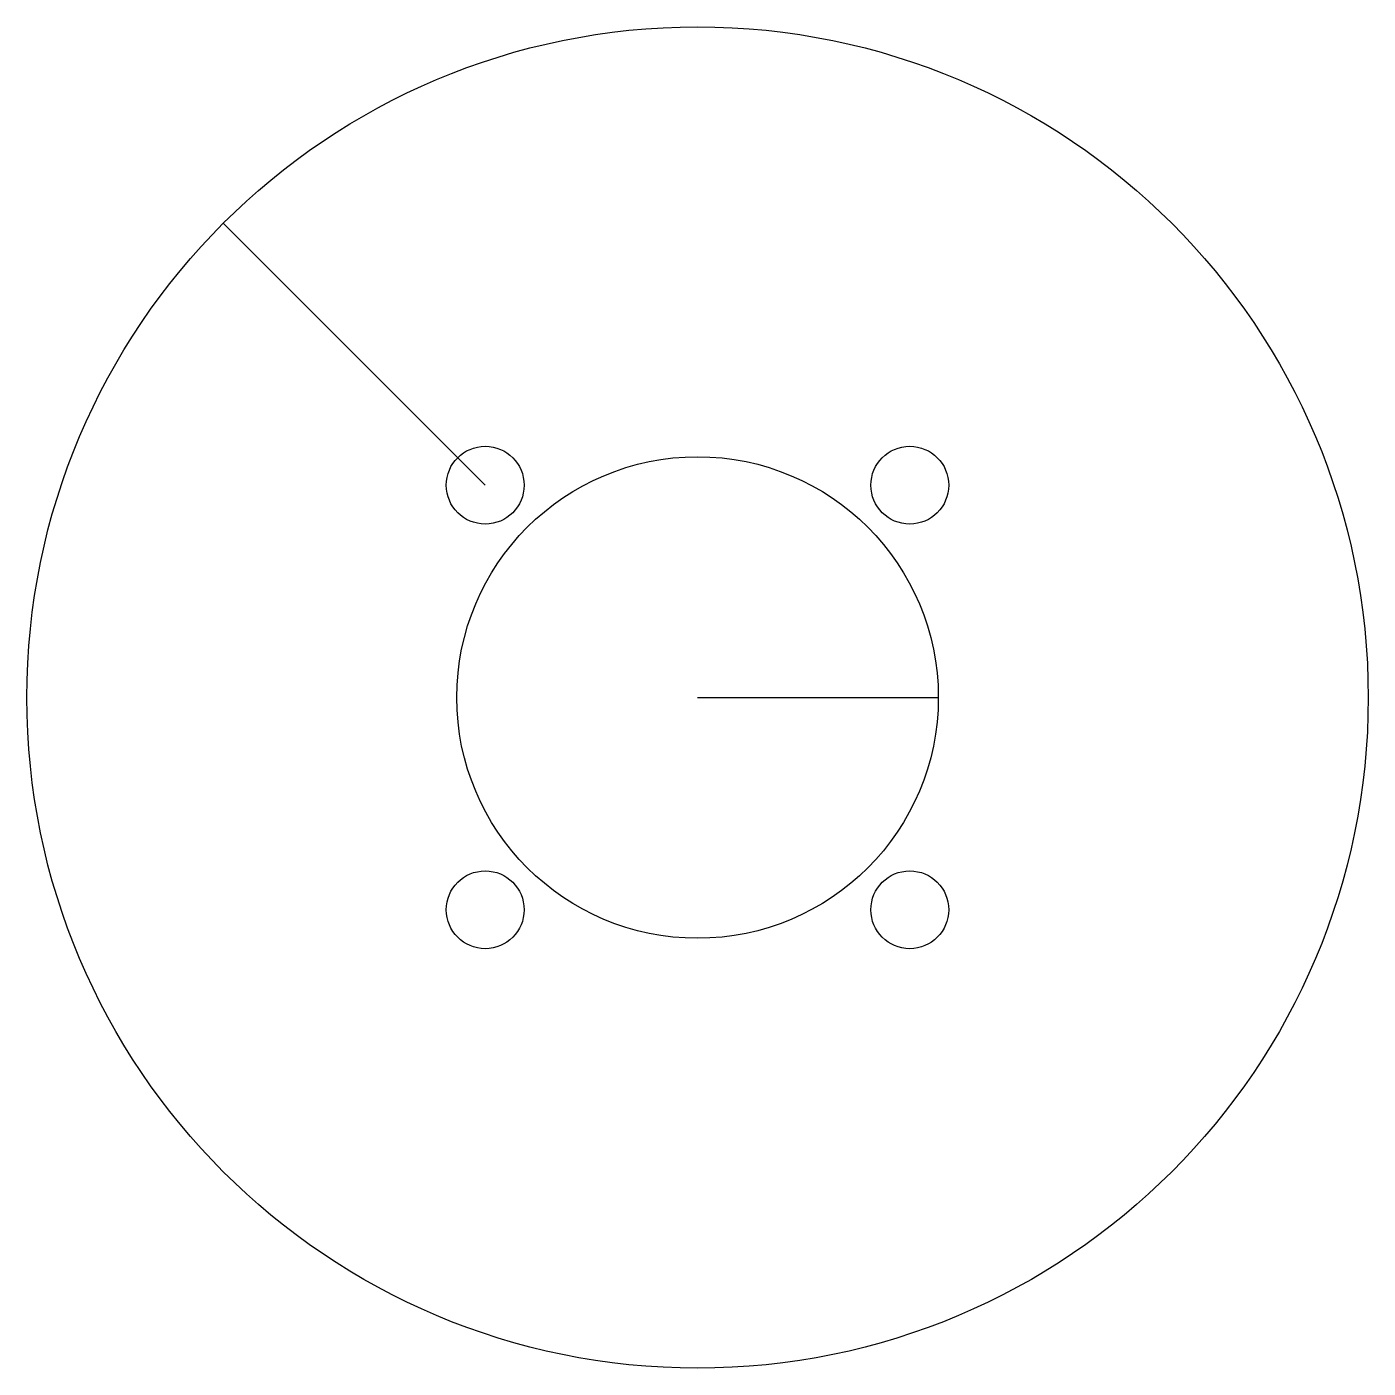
# Model space of a CAD drawing. Header units: millimetres. Extents: x -280 to -135, y -89 to 56.
import ezdxf

# ---------------------------------------------------------------- set-up
doc = ezdxf.new("R2010")
doc.units = ezdxf.units.MM
doc.header["$MEASUREMENT"] = 0
doc.layers.get('0').update_dxf_attribs({"true_color": 0xc2ced6})

msp = doc.modelspace()

# ---------------------------------------------------------------- linework, layer by layer
for p, q in [((-259.01, 34.47), (-230.73, 6.19)), ((-207.8, -16.74), (-181.8, -16.74))]:
    msp.add_line(p, q)
for centre, radius in [((-207.8, -16.74), 72.42), ((-230.73, 6.19), 4.2), ((-184.88, 6.19), 4.2), ((-207.8, -16.74), 26), ((-230.73, -39.66), 4.2), ((-184.88, -39.66), 4.2)]:
    msp.add_circle(centre, radius)

doc.saveas('drawing.dxf')
